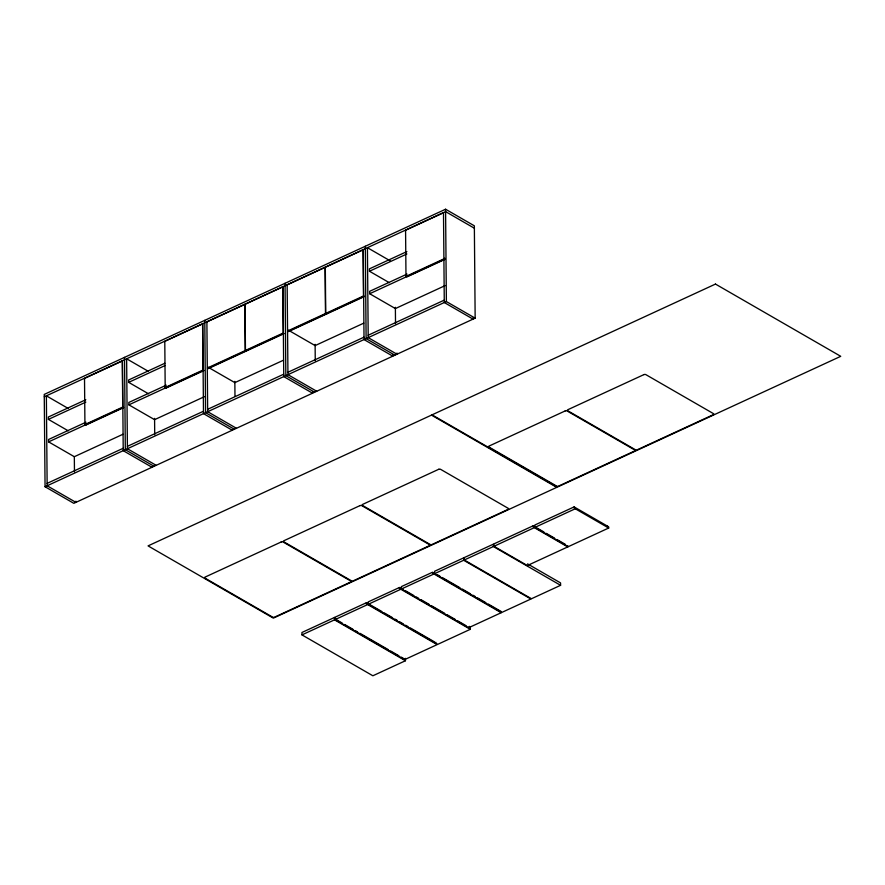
<?xml version="1.0" encoding="UTF-8"?>
<svg xmlns="http://www.w3.org/2000/svg" width="885" height="885" viewBox="0 0 885 885"><rect width="100%" height="100%" fill="white"/><g stroke="black" fill="none" stroke-linecap="round" stroke-linejoin="round"><path stroke-width="1.33" d="M445.575 209.225L44.25 394.411L45.058 486.739L73.831 503.333L475.156 318.158L474.349 225.819L445.575 209.225L446.383 301.564L475.156 318.158M44.272 396.801L445.597 211.626L474.371 228.219M207.013 321.841L244.813 304.407L245.222 350.571L246.141 351.102L208.34 368.547L207.411 368.016L245.222 350.571M287.271 284.815L325.083 267.37L325.481 313.533L326.41 314.064L326.399 312.737L327.317 313.268M443.385 212.776L405.573 230.222L405.983 276.385L406.901 276.916L444.712 259.482L444.701 258.143M85.801 399.732L48.387 416.99L48.409 419.39L68.289 430.851M164.82 363.27L128.657 379.964L128.679 382.353L148.547 393.814M406.868 251.583L369.443 268.852L369.465 271.241L389.345 282.702M48.409 419.39L85.823 402.122M128.679 382.353L164.842 365.66M369.465 271.241L406.879 253.984M86 422.211L48.587 439.48L48.609 441.869L74.329 456.704L122.971 434.258M166.269 385.174L128.845 402.443L128.867 404.843L154.587 419.667L204.479 396.646M407.056 274.073L369.642 291.331L369.665 293.731L395.385 308.566L445.277 285.545M84.927 424.534L122.727 407.089L123.657 407.62L85.845 425.065L84.927 424.534L84.517 378.371L122.329 360.925L122.727 407.089M165.185 387.497L202.997 370.052L203.915 370.583L166.114 388.028L165.185 387.497L164.787 341.333L202.588 323.888L202.997 370.052M245.455 350.46L283.255 333.014L282.857 286.851L245.045 304.296L245.455 350.46L246.373 350.991L284.185 333.545M325.481 313.533L287.68 330.979L288.599 331.51L326.41 314.064M325.713 313.423L363.525 295.977L364.443 296.508L326.642 313.954L325.713 313.423L325.315 267.259L363.115 249.813L363.525 295.977M405.983 276.385L443.783 258.94L444.712 259.482M48.609 441.869L123.435 407.343M128.867 404.843L203.705 370.306M282.713 333.844L209.137 367.806L234.857 382.63L283.499 360.195M362.983 296.818L289.395 330.769L315.126 345.592L363.757 323.158M369.665 293.731L443.252 259.781M47.126 483.376L123.203 448.275M127.396 446.35L203.473 411.237M207.654 409.312L283.731 374.2M287.924 372.275L364 337.174M368.182 335.238L444.259 300.137M45.058 486.739L446.383 301.564M335.913 619.301A1.394 0.785 65.2 0 1 335.437 617.995L334.508 617.464L301.94 632.487L301.962 634.888L372.873 675.775L405.441 660.741L405.418 658.351M368.669 604.156L366.301 602.785L335.094 617.188L335.116 619.589L404.578 659.646L437.157 644.612L367.684 604.555L335.116 619.589M401.823 588.857L399.456 587.496L368.248 601.889L368.271 604.289L437.732 644.346L470.3 629.312L470.289 626.923L469.36 626.392M543.866 531.962L533.146 525.801L493.952 543.888L493.963 546.288L527.36 565.548L567.728 546.919L567.716 545.724L566.555 546.255M574.1 506.906L534.894 524.993L534.916 527.394L568.314 546.653L608.681 528.024L608.67 526.829L574.1 506.906L574.111 508.112L575.272 507.57L575.283 508.764L608.681 528.024M381.911 611.568L367.673 603.36L366.313 603.99L366.301 602.785M403.195 589.432L400.828 588.06L399.467 588.691L399.456 587.496M301.962 634.888L334.53 619.854L405.441 660.741M368.271 604.289L400.839 589.255L470.3 629.312M433.993 573.967L433.982 572.761L432.621 573.392L432.61 572.197L401.403 586.6L401.425 588.99L433.993 573.967L501.198 612.719L501.187 611.513L488.221 604.035M434.568 573.69L463.685 560.26L530.9 599.012L501.784 612.442L434.568 573.69L434.546 571.301L463.663 557.86L463.685 560.26M493.387 546.554L493.365 544.164L464.249 557.594L464.271 559.995L493.387 546.554L560.592 585.306L560.57 582.916L527.56 563.878M493.963 546.288L534.33 527.659L567.728 546.919M534.916 527.394L575.283 508.764M501.198 612.719L468.63 627.742L401.425 588.99M560.592 585.306L531.476 598.747L464.271 559.995M390.396 260.942L367.419 247.689L368.204 337.627L396.978 354.221L396.967 353.026M327.55 313.157L326.631 312.626L326.642 313.954M394.887 355.195L366.113 338.601L365.306 246.262M246.13 349.774L247.059 350.305M316.719 391.258L287.946 374.665L287.16 284.727M314.617 392.221L285.844 375.638L285.047 283.3M546.255 533.345L554.596 538.157M556.986 539.529L565.338 544.341M148.459 371.39L126.632 358.801L127.418 448.739L156.191 465.333M236.45 428.296L207.676 411.702L206.891 321.764M234.359 429.258L205.585 412.675L204.778 320.337M232.268 430.232L203.495 413.638L202.709 323.7M437.522 574.808L439.878 576.168M442.234 577.529L459.923 587.717M462.28 589.078L470.532 593.846M472.889 595.196L475.245 596.556M477.601 597.917L485.854 602.674M405.573 590.793L413.881 595.583M416.249 596.955L418.627 598.326M420.994 599.687L429.302 604.477M431.67 605.849L444.724 613.371M447.091 614.743L455.399 619.533M457.766 620.894L466.074 625.684M68.189 408.427L46.363 395.838L47.148 485.776L75.922 502.37L75.911 501.175M154.09 466.295L125.316 449.702L124.519 357.374M151.999 467.269L123.225 450.675L122.44 360.737M384.278 612.94L392.586 617.719M394.964 619.091L397.332 620.462M399.699 621.823L403.261 623.881M405.64 625.253L408.007 626.613M410.386 627.985L434.104 641.669M336.366 619.721L342.263 623.117M344.63 624.478L352.883 629.246M355.239 630.607L357.595 631.956M359.952 633.317L388.249 649.634M390.606 650.995L398.858 655.763M401.215 657.112L403.582 658.473A1.394 0.785 65.2 0 0 404.036 658.584M607.497 526.166L607.508 527.36M534.33 527.659L534.319 526.464L533.157 526.995L533.146 525.801M473.044 317.925L473.055 319.12L444.281 302.526L443.496 212.588M400.828 588.06L400.839 589.255M395.374 307.283L395.518 323.667M392.785 354.962L392.796 356.157L364.023 339.563L363.237 249.625M367.673 603.36L367.684 604.555M334.508 617.464L334.53 619.854M315.115 344.32L315.248 360.704M312.516 392L312.527 393.194L283.753 376.601L282.968 286.663M288.587 330.182L288.599 331.51M234.846 381.358L234.979 396.369M208.329 367.22L208.34 368.547M166.103 386.701L166.114 388.028M154.576 418.384L154.72 434.767M85.834 423.738L85.845 425.065M74.329 456.793L74.462 471.805M469.094 627.078A1.394 0.785 65.2 0 1 468.442 627.056M435.94 642.377A1.394 0.785 65.2 0 1 435.287 642.355M431.471 415.12L148.049 545.89L273.343 618.139L556.753 487.358L431.471 415.12M715.467 284.074L432.046 414.844L557.34 487.093L840.75 356.323L715.467 284.074M281.164 541.985L205.088 577.086A1.394 0.719 -0.5 0 0 204.966 578.104L272.58 617.099A1.394 0.719 -0.5 0 0 274.56 617.144L350.637 582.042A1.394 0.719 -0.5 0 0 350.759 581.025L283.134 542.04A1.394 0.719 -0.5 0 0 281.164 541.985M359.918 505.645L283.842 540.757A1.394 0.719 -0.5 0 0 283.72 541.764L351.334 580.759A1.394 0.719 -0.5 0 0 353.303 580.814L429.38 545.702A1.394 0.719 -0.5 0 0 429.502 544.684L361.888 505.7A1.394 0.719 -0.5 0 0 359.918 505.645M438.672 469.315L362.596 504.417A1.394 0.719 -0.5 0 0 362.474 505.435L430.088 544.419A1.394 0.719 -0.5 0 0 432.057 544.474L508.134 509.373A1.394 0.719 -0.5 0 0 508.255 508.355L440.641 469.36A1.394 0.719 -0.5 0 0 438.672 469.315M565.161 410.939L489.084 446.051A1.394 0.719 -0.5 0 0 488.962 447.069L556.577 486.053A1.394 0.719 -0.5 0 0 558.557 486.108L634.633 450.996A1.394 0.719 -0.5 0 0 634.755 449.989L567.13 410.994A1.394 0.719 -0.5 0 0 565.161 410.939M643.915 374.609L567.838 409.711A1.394 0.719 -0.5 0 0 567.716 410.728L635.33 449.713A1.394 0.719 -0.5 0 0 637.3 449.768L713.376 414.667A1.394 0.719 -0.5 0 0 713.498 413.649L645.884 374.654A1.394 0.719 -0.5 0 0 643.915 374.609"/></g></svg>
